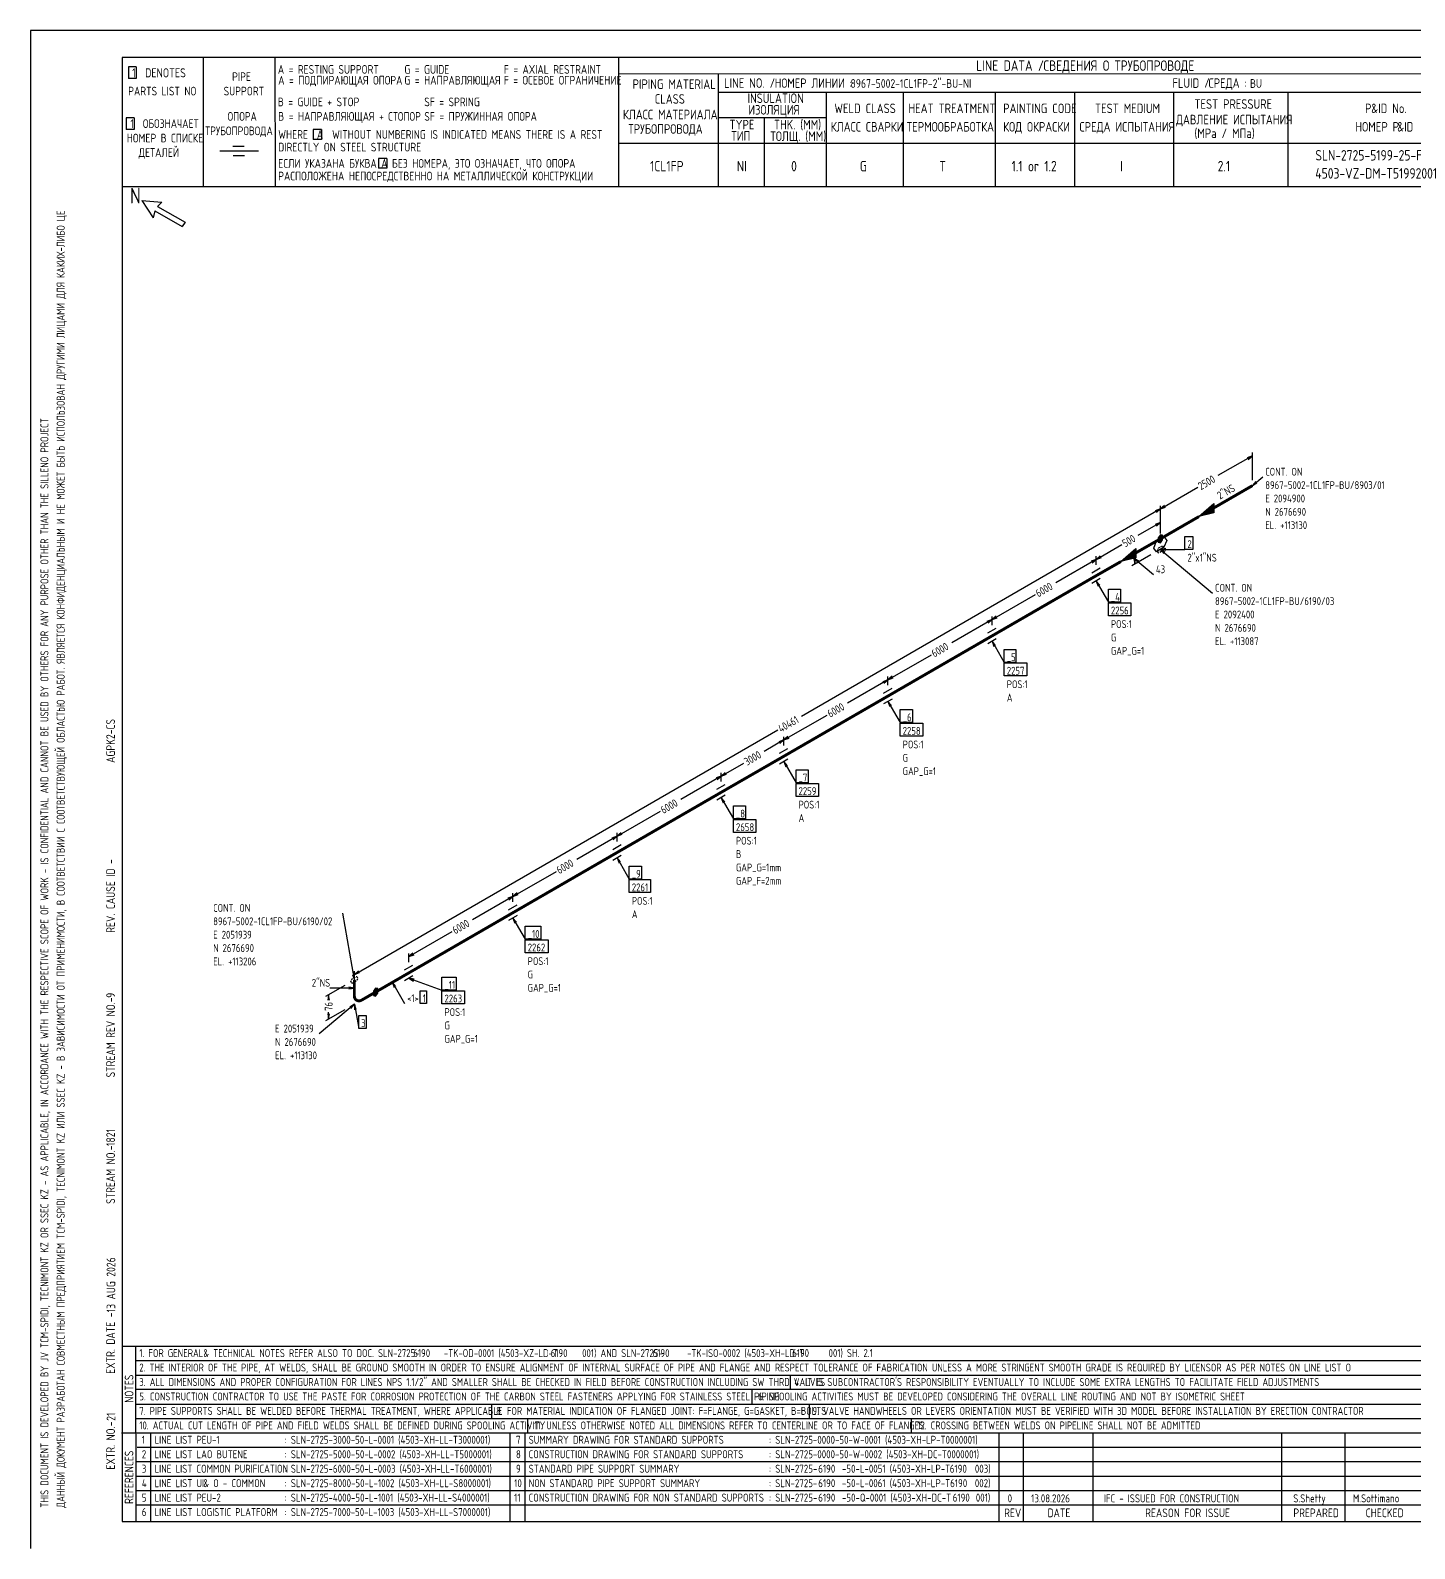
# Model space of a CAD drawing. Extents: x -1005 to 594, y -998 to 420.
# Drawn here: x 0 to 382.9, y 0 to 420 of the extents above; entities that cross this region are included whole.
import ezdxf

# ---------------------------------------------------------------- set-up
doc = ezdxf.new("R2010")
doc.units = 0
doc.linetypes.add('GT100', pattern=[0.8, 0.533333, -0.266667])
doc.styles.add('TTFN17', font='GOST type A')

msp = doc.modelspace()

# ---------------------------------------------------------------- linework, layer by layer
at = {"layer": 'GT_1', "flags": 128}
for points in [[(0, 420), (0, 0)], [(594, 420), (0, 420)], [(589.1, 412.5), (25.4, 412.5)], [(25.4, 412.5), (25.4, 7.5)], [(47.8, 412.5), (47.8, 376.7)], [(67.6, 412.5), (67.7, 376.7)], [(162.7, 412.5), (162.7, 376.7)], [(29.3, 409.9), (27.1, 409.9)], [(27.1, 409.9), (27.1, 406.7)], [(29.3, 409.9), (29.3, 406.7)], [(589.1, 408), (162.7, 407.9)], [(190.3, 407.8), (190.3, 376.7)], [(29.3, 406.7), (27.1, 406.7)], [(190.3, 402.9), (402.7, 402.9)], [(220.1, 402.9), (220.1, 376.7)], [(241.4, 402.9), (241.4, 376.8)], [(266.9, 402.9), (266.9, 376.7)], [(288.8, 402.9), (288.8, 376.7)], [(316.2, 402.9), (316.2, 376.7)], [(347.8, 402.9), (347.8, 376.8)], [(28.7, 395.8), (26.5, 395.8)], [(26.5, 395.8), (26.5, 392.6)], [(28.7, 395.8), (28.7, 392.6)], [(219.9, 395.8), (190.3, 395.8)], [(203, 395.8), (203, 376.7)], [(28.7, 392.6), (26.5, 392.6)], [(80.5, 392.6), (78.2, 392.6)], [(78.2, 392.6), (78.2, 389.8)], [(80.5, 392.6), (80.5, 389.8)], [(63.1, 386.6), (52.4, 386.6)], [(59.1, 387.9), (56, 387.9)], [(80.5, 389.8), (78.2, 389.8)], [(230.2, 388.7), (162.7, 388.7)], [(402.7, 388.7), (226.9, 388.7)], [(59.2, 385.3), (56.1, 385.3)], [(98.6, 384.6), (96.3, 384.6)], [(96.3, 384.6), (96.3, 381.9)], [(98.6, 384.6), (98.6, 381.9)], [(98.6, 381.9), (96.3, 381.9)], [(402.7, 376.7), (25.4, 376.7)], [(30.8, 372.9), (34, 368.1)], [(30.8, 372.9), (36.4, 372.5)], [(34.4, 370.1), (34, 368.1)], [(34.4, 370.1), (42, 365.7)], [(36.4, 372.5), (35.2, 371.3)], [(35.2, 371.3), (42.8, 366.9)], [(42.8, 366.9), (42, 365.7)], [(338.025, 295.55), (338.025, 303.2)], [(338.025, 302.3), (328.5, 296.825)], [(336.9, 301.325), (338.025, 302.3), (336.6, 301.775)], [(338.025, 294.05), (340.875, 296.45)], [(339, 295.175), (338.025, 294.05), (339.3, 294.8)], [(312.6, 287.6), (322.95, 293.6)], [(312.6, 287.6), (213.3, 230.225)], [(311.475, 286.625), (312.6, 287.6), (311.175, 287.075)], [(313.725, 288.575), (312.6, 287.6), (314.025, 288.125)], [(312.6, 282.35), (312.6, 288.5)], [(312.6, 280.85), (312.6, 288.5)], [(327.375, 287.9), (327.375, 286.55), (323.25, 285.5), (327.375, 289.1), (327.375, 286.7), (323.625, 285.725), (327.375, 289.025), (327.375, 286.925), (324.075, 285.95), (327.375, 288.8), (327.375, 287.075), (324.45, 286.25), (327.375, 288.65), (327.375, 287.225), (324.825, 286.4), (327.375, 288.5), (327.375, 287.375), (325.275, 286.7), (327.375, 288.35), (327.375, 287.6), (325.575, 286.85), (327.375, 288.125), (327.375, 287.75), (326.025, 287.15), (327.375, 287.975), (327.375, 287.9), (323.25, 285.5)], [(312.6, 283.85), (306.3, 280.25)], [(311.475, 282.875), (312.6, 283.85), (311.175, 283.325)], [(312.6, 280.85), (312.6, 284.75)], [(294.825, 273.65), (301.95, 277.775)], [(309.975, 277.85), (304.65, 274.775)], [(312.6, 279.35), (313.575, 279.95), (314.4, 278.9), (313.575, 277.025), (311.475, 275.75), (310.8, 276.8), (311.475, 278.75), (312.6, 279.35)], [(312, 278.375), (312.6, 278.225), (313.2, 279.05), (313.2, 280.325), (312.6, 280.475), (312, 279.65), (312, 278.375)], [(312, 279.6), (313.2, 279.6)], [(312, 279.4), (313.2, 279.4)], [(312, 279.2), (313.2, 279.2)], [(312, 279), (313.164, 279)], [(312, 278.8), (313.018, 278.8)], [(312, 278.6), (312.873, 278.6)], [(312, 278.4), (312.727, 278.4)], [(312.109, 279.8), (313.2, 279.8)], [(312.255, 280), (313.2, 280)], [(312.4, 280.2), (313.2, 280.2)], [(319.35, 280.025), (321.525, 280.025), (321.525, 276.425), (319.35, 276.425), (319.35, 280.025)], [(294.825, 273.65), (283.65, 267.2)], [(293.7, 272.675), (294.825, 273.65), (293.4, 273.125)], [(295.95, 274.625), (294.825, 273.65), (296.25, 274.175)], [(294.825, 272.15), (294.825, 274.55)], [(294.825, 272.15), (294.825, 274.55)], [(305.775, 275.45), (305.775, 274.1), (301.65, 273.05), (305.775, 276.65), (305.775, 274.25), (302.025, 273.275), (305.775, 276.575), (305.775, 274.475), (302.475, 273.5), (305.775, 276.35), (305.775, 274.625), (302.85, 273.8), (305.775, 276.2), (305.775, 274.775), (303.225, 273.95), (305.775, 276.05), (305.775, 274.925), (303.675, 274.25), (305.775, 275.9), (305.775, 275.15), (303.975, 274.4), (305.775, 275.675), (305.775, 275.3), (304.425, 274.7), (305.775, 275.525), (305.775, 275.45), (301.65, 273.05)], [(309.975, 274.925), (304.65, 271.85)], [(305.7, 273.725), (305.475, 275.225), (305.25, 273.725)], [(305.25, 273.8), (305.475, 272.3), (305.7, 273.8)], [(305.475, 275.225), (305.475, 273.8)], [(305.475, 272.3), (305.475, 273.8)], [(306.75, 273.05), (305.475, 273.8), (306.45, 272.675)], [(305.475, 273.8), (310.65, 269.45)], [(314.1, 276.65), (312.6, 276.425), (314.1, 276.2)], [(312.6, 276.425), (319.35, 276.425)], [(313.875, 275.675), (312.6, 276.425), (313.575, 275.3)], [(312.6, 276.425), (327, 264.35)], [(293.625, 269.975), (295.95, 271.325)], [(295.95, 268.325), (293.625, 266.975)], [(295.8, 266.525), (294.825, 267.65), (295.35, 266.225)], [(294.825, 267.65), (298.2, 261.8)], [(298.2, 265.4), (301.575, 265.4), (301.575, 261.8), (298.2, 261.8), (298.2, 265.4)], [(266.025, 257), (278.025, 263.9)], [(298.2, 261.65), (304.425, 261.65), (304.425, 258.05), (298.2, 258.05), (298.2, 261.65)], [(266.025, 257), (254.85, 250.55)], [(264.9, 256.025), (266.025, 257), (264.6, 256.475)], [(267.15, 257.975), (266.025, 257), (267.45, 257.525)], [(266.025, 255.5), (266.025, 257.9)], [(266.025, 255.5), (266.025, 257.9)], [(264.825, 253.325), (267.15, 254.675)], [(267.15, 251.675), (264.825, 250.325)], [(267, 249.875), (266.025, 251), (266.55, 249.575)], [(266.025, 251), (269.4, 245.15)], [(269.4, 248.75), (272.625, 248.75), (272.625, 245.15), (269.4, 245.15), (269.4, 248.75)], [(237.225, 240.35), (249.225, 247.25)], [(269.4, 245), (275.625, 245), (275.625, 241.4), (269.4, 241.4), (269.4, 245)], [(237.225, 240.35), (226.05, 233.9)], [(236.1, 239.375), (237.225, 240.35), (235.8, 239.825)], [(238.35, 241.325), (237.225, 240.35), (238.65, 240.875)], [(237.225, 238.85), (237.225, 241.25)], [(237.225, 238.85), (237.225, 241.25)], [(236.025, 236.675), (238.35, 238.025)], [(238.35, 235.025), (236.025, 233.675)], [(238.2, 233.225), (237.225, 234.35), (237.75, 232.925)], [(237.225, 234.35), (240.6, 228.5)], [(240.6, 232.1), (243.975, 232.1), (243.975, 228.5), (240.6, 228.5), (240.6, 232.1)], [(208.425, 223.7), (220.425, 230.6)], [(240.6, 228.35), (246.825, 228.35), (246.825, 224.75), (240.6, 224.75), (240.6, 228.35)], [(89.625, 158.825), (206.775, 226.475)], [(208.425, 223.7), (202.95, 220.55)], [(207.3, 222.725), (208.425, 223.7), (207, 223.175)], [(209.55, 224.675), (208.425, 223.7), (209.85, 224.225)], [(208.425, 222.2), (208.425, 224.6)], [(208.425, 222.2), (208.425, 224.6)], [(207.225, 220.025), (209.55, 221.375)], [(191.1, 213.725), (197.4, 217.325)], [(192.225, 214.7), (191.1, 213.725), (192.525, 214.25)], [(191.1, 212.225), (191.1, 214.625)], [(191.1, 212.225), (191.1, 214.625)], [(209.55, 218.375), (207.225, 217.025)], [(209.4, 216.575), (208.425, 217.7), (208.95, 216.275)], [(208.425, 217.7), (211.8, 211.85)], [(211.8, 215.45), (215.175, 215.45), (215.175, 211.85), (211.8, 211.85), (211.8, 215.45)], [(191.1, 213.725), (179.925, 207.275)], [(189.975, 212.75), (191.1, 213.725), (189.675, 213.2)], [(189.9, 210.05), (192.225, 211.4)], [(211.8, 211.7), (218.025, 211.7), (218.025, 208.1), (211.8, 208.1), (211.8, 211.7)], [(192.225, 208.4), (189.9, 207.05)], [(192.075, 206.6), (191.1, 207.725), (191.625, 206.3)], [(191.1, 207.725), (194.475, 201.875)], [(162.3, 197.075), (174.3, 203.975)], [(194.475, 205.475), (197.85, 205.475), (197.85, 201.875), (194.475, 201.875), (194.475, 205.475)], [(194.475, 201.725), (200.7, 201.725), (200.7, 198.125), (194.475, 198.125), (194.475, 201.725)], [(163.425, 198.05), (162.3, 197.075), (163.725, 197.6)], [(162.3, 195.575), (162.3, 197.975)], [(162.3, 195.575), (162.3, 197.975)], [(162.3, 197.075), (151.125, 190.625)], [(161.175, 196.1), (162.3, 197.075), (160.875, 196.55)], [(161.1, 193.4), (163.425, 194.75)], [(163.425, 191.75), (161.1, 190.4)], [(163.275, 189.95), (162.3, 191.075), (162.825, 189.65)], [(162.3, 191.075), (165.675, 185.225)], [(133.5, 180.425), (145.5, 187.325)], [(165.675, 188.825), (169.05, 188.825), (169.05, 185.225), (165.675, 185.225), (165.675, 188.825)], [(165.675, 185.075), (171.525, 185.075), (171.525, 181.475), (165.675, 181.475), (165.675, 185.075)], [(134.625, 181.4), (133.5, 180.425), (134.925, 180.95)], [(133.5, 178.925), (133.5, 181.325)], [(133.5, 178.925), (133.5, 181.325)], [(133.5, 180.425), (122.325, 173.975)], [(132.375, 179.45), (133.5, 180.425), (132.075, 179.9)], [(132.3, 176.75), (134.625, 178.1)], [(89.625, 157.325), (86.4, 175.775)], [(134.625, 175.1), (132.3, 173.75)], [(134.475, 173.3), (133.5, 174.425), (134.025, 173)], [(133.5, 174.425), (136.875, 168.575)], [(104.7, 163.775), (116.7, 170.675)], [(136.875, 172.175), (141.225, 172.175), (141.225, 168.575), (136.875, 168.575), (136.875, 172.175)], [(136.875, 168.425), (143.25, 168.425), (143.25, 164.825), (136.875, 164.825), (136.875, 168.425)], [(105.825, 164.75), (104.7, 163.775), (106.125, 164.3)], [(104.7, 162.275), (104.7, 164.675)], [(90.75, 159.8), (89.625, 158.825), (91.05, 159.35)], [(89.625, 153.575), (89.625, 159.725)], [(103.5, 160.1), (105.825, 161.45)], [(87, 155.825), (81.675, 152.75)], [(89.1, 158.75), (89.625, 157.325), (89.625, 158.825)], [(101.1, 155.525), (100.125, 156.65), (100.65, 155.225)], [(100.125, 156.65), (103.5, 150.8)], [(105.825, 158.45), (103.5, 157.1)], [(106.2, 157.55), (104.7, 157.775), (105.975, 157.025)], [(104.7, 157.775), (113.85, 154.475)], [(113.85, 158.075), (117.75, 158.075), (117.75, 154.475), (113.85, 154.475), (113.85, 158.075)], [(82.725, 151.7), (82.5, 153.2), (82.275, 151.7)], [(82.5, 153.2), (82.5, 152.225)], [(89.625, 155.075), (82.875, 155.075)], [(88.125, 154.85), (89.625, 155.075), (88.125, 155.3)], [(94.875, 152.975), (95.475, 152.825), (96.075, 153.65), (96.075, 154.925), (95.475, 155.075), (94.875, 154.25), (94.875, 152.975)], [(94.875, 154.2), (96.075, 154.2)], [(94.875, 154), (96.075, 154)], [(94.875, 153.8), (96.075, 153.8)], [(94.875, 153.6), (96.039, 153.6)], [(94.875, 153.4), (95.893, 153.4)], [(94.875, 153.2), (95.748, 153.2)], [(94.875, 153), (95.602, 153)], [(94.984, 154.4), (96.075, 154.4)], [(95.129, 154.6), (96.075, 154.6)], [(95.275, 154.8), (96.075, 154.8)], [(107.85, 154.325), (109.575, 154.325), (109.575, 150.8), (107.85, 150.8), (107.85, 154.325)], [(113.85, 154.325), (120.075, 154.325), (120.075, 150.725), (113.85, 150.725), (113.85, 154.325)], [(89.625, 150.575), (79.875, 142.4)], [(87, 149.075), (81.675, 146)], [(82.275, 147.95), (82.5, 146.45), (82.725, 147.95)], [(82.5, 146.45), (82.5, 148.4)], [(88.65, 149.45), (89.625, 150.575), (88.35, 149.825)], [(90.15, 149.15), (89.625, 150.575), (89.625, 149.075)], [(89.625, 150.575), (90.825, 143.9)], [(90.825, 147.5), (92.85, 147.5), (92.85, 143.9), (90.825, 143.9), (90.825, 147.5)], [(25.3, 56), (402.7, 56)], [(29.1, 56), (29.2, 7.5)], [(29.1, 52), (402.7, 52)], [(29.1, 48), (402.7, 48)], [(210.2, 48), (210.2, 44)], [(402.7, 44), (29.1, 44)], [(199.6, 44), (199.6, 40)], [(29.2, 40), (402.7, 40)], [(127.6, 40), (127.6, 36)], [(215.4, 40), (215.4, 36)], [(29.1, 36), (402.7, 36)], [(137.5, 36), (137.5, 32)], [(243.6, 36), (243.6, 32)], [(25.2, 32), (402.7, 32)], [(33.2, 32), (33.2, 7.6)], [(132.6, 32), (132.6, 7.6)], [(136.8, 32), (136.8, 7.6)], [(267.9, 32), (267.9, 7.5)], [(274.6, 32), (274.6, 7.5)], [(293.9, 32), (293.9, 7.5)], [(346.1, 32), (346.1, 7.5)], [(363.6, 32), (363.6, 7.5)], [(402.7, 28), (29.5, 28)], [(402.7, 24), (29.1, 24)], [(402.7, 20), (29.1, 20)], [(402.7, 16), (29.1, 16)], [(402.7, 12), (29.2, 12)], [(25.4, 7.5), (589.1, 7.5)], [(0, 0), (0, 0)]]:
    msp.add_lwpolyline(points, dxfattribs=at)
at = {"layer": 'GT_1', "const_width": 0.8, "flags": 128}
for points in [[(338.025, 294.05), (327.375, 287.9)], [(323.25, 285.5), (312.6, 279.35)], [(312.6, 279.35), (305.775, 275.45)], [(301.65, 273.05), (294.825, 269.15)], [(294.825, 269.15), (266.025, 252.5)], [(266.025, 252.5), (237.225, 235.85)], [(237.225, 235.85), (208.425, 219.2)], [(208.425, 219.2), (191.1, 209.225)], [(191.1, 209.225), (162.3, 192.575)], [(162.3, 192.575), (133.5, 175.925)], [(133.5, 175.925), (104.7, 159.275)], [(104.7, 159.275), (95.475, 153.95)], [(89.625, 152.825), (89.625, 157.325)], [(95.475, 153.95), (91.575, 151.7)]]:
    msp.add_lwpolyline(points, dxfattribs=at)
at = {"layer": 'GT_1', "linetype": 'GT100', "flags": 128}
for points in [[(313.2, 276.125), (313.575, 276.95), (313.2, 277.4), (312, 276.725), (311.625, 275.9), (312, 275.45), (313.2, 276.125)], [(90.225, 158.3), (90.6, 157.85), (90.225, 157.025), (89.025, 156.35), (88.65, 156.8), (89.025, 157.625), (90.225, 158.3)]]:
    msp.add_lwpolyline(points, dxfattribs=at)
at = {"layer": 'GT_1', "const_width": 0.8, "flags": 128}
msp.add_lwpolyline([(91.575, 151.7, -0.577127), (89.625, 152.825)], format="xyb", dxfattribs=at)

# ---------------------------------------------------------------- texts
at = {"layer": 'GT_1', "style": 'TTFN17'}
for s, height, p in [('LINE DATA /', 2.8875, (261.633, 408.8)), ('СВЕДЕНИЯ О ТРУБОПРОВОДЕ', 2.8875, (280.233, 408.8)), (' 1  DENOTES', 2.5025, (26.875, 407)), (' PIPE', 2.4062, (54.561, 406)), ('A = RESTING SUPPORT', 2.40625, (68.461, 408)), ('A = ПОДПИРАЮЩАЯ ОПОРА', 2.40625, (68.561, 405)), ('G = GUIDE', 2.4062, (103.461, 408)), ('G = НАПРАВЛЯЮЩАЯ', 2.40625, (103.461, 405)), ('F = AXIAL RESTRAINT', 2.40625, (130.961, 408)), ('F = ОСЕВОЕ ОГРАНИЧЕНИЕ', 2.40625, (130.961, 405)), ('PARTS LIST NO', 2.40625, (27.061, 402)), ('SUPPORT', 2.4062, (53.461, 402)), ('PIPING MATERIAL', 2.64687, (166.597, 403.8)), ('LINE NO. /', 2.6469, (191.897, 404.1)), ('НОМЕР ЛИНИИ :', 2.59875, (205.89, 404.1)), ('8967-5002-1CL1FP-2"-BU-NI', 2.40625, (226.861, 404.1)), ('FLUID /', 2.6469, (315.897, 404.1)), ('СРЕДА :', 2.6469, (325.897, 404.1)), ('BU', 2.4062, (337.361, 404.1)), ('B = GUIDE + STOP', 2.40625, (68.461, 399)), ('SF = SPRING', 2.40625, (108.961, 399)), ('CLASS', 2.6469, (172.697, 399.7)), ('INSULATION', 2.6469, (198.397, 399.9)), ('ИЗОЛЯЦИЯ', 2.6469, (198.597, 396.7)), ('WELD CLASS', 2.6469, (222.397, 397.1)), ('HEAT TREATMENT', 2.64687, (242.897, 397.1)), ('PAINTING CODE', 2.64687, (269.097, 397.1)), ('TEST MEDIUM', 2.64687, (294.497, 397.1)), ('TEST PRESSURE', 2.64687, (321.997, 398.3)), ('P', 2.647, (369.197, 397.1)), ('&ID No.', 2.6469, (370.908, 397.1)), (' 1  ОБОЗНАЧАЕТ', 2.40625, (26.461, 393)), ('ОПОРА', 2.4062, (54.561, 395)), ('B = НАПРАВЛЯЮЩАЯ + СТОПОР', 2.40625, (68.561, 395)), ('SF = ПРУЖИННАЯ ОПОРА', 2.40625, (108.961, 395)), ('КЛАСС МАТЕРИАЛА', 2.64687, (163.897, 395.4)), ('TYPE', 2.6469, (193.397, 392.6)), ('THK. (MM)', 2.6469, (205.697, 392.6)), ('ДАВЛЕНИЕ ИСПЫТАНИЯ', 2.64687, (316.897, 394)), ('НОМЕР В СПИСКЕ', 2.40625, (26.661, 389)), ('ТРУБОПРОВОДА', 2.40625, (48.361, 391)), ('WHERE  A  WITHOUT NUMBERING IS INDICATED MEANS THERE IS A REST', 2.40625, (68.561, 390)), ('ТРУБОПРОВОДА', 2.64687, (165.397, 391.4)), ('ТИП', 2.6469, (193.897, 389.5)), ('ТОЛЩ. (ММ)', 2.6469, (204.697, 389.4)), ('КЛАСС СВАРКИ', 2.64687, (221.397, 392)), ('ТЕРМООБРАБОТКА', 2.64687, (242.397, 392)), ('КОД ОКРАСКИ', 2.64687, (269.097, 392)), ('СРЕДА ИСПЫТАНИЯ', 2.64687, (290.197, 392)), ('(MPa / МПа)', 2.64687, (321.997, 390.2)), ('НОМЕР P', 2.6469, (366.497, 392)), ('&ID', 2.6469, (378.097, 392)), ('ДЕТАЛЕЙ', 2.4062, (29.961, 385)), ('DIRECTLY ON STEEL STRUCTURE', 2.40625, (68.561, 386.5)), ('SLN-2725-5199-25-F-2001', 2.8875, (355.433, 384)), ('ЕСЛИ УКАЗАНА БУКВА A БЕЗ НОМЕРА, ЭТО ОЗНАЧАЕТ, ЧТО ОПОРА', 2.40625, (68.561, 382)), ('1CL1FP', 2.8875, (171.433, 381)), ('NI', 2.8875, (195.433, 381)), ('0', 2.888, (210.433, 381)), ('G', 2.888, (229.433, 381)), ('T', 2.888, (251.433, 381)), ('1.1 or 1.2', 2.8875, (271.433, 381)), ('I', 2.888, (301.433, 381)), ('2.1', 2.8875, (328.433, 381)), ('РАСПОЛОЖЕНА НЕПОСРЕДСТВЕННО НА МЕТАЛЛИЧЕСКОЙ КОНСТРУКЦИИ', 2.40625, (68.561, 378.5)), ('4503-VZ-DM-T51992001', 2.8875, (355.433, 379)), ('N', 4.331, (27.55, 372.1)), ('CONT. ON', 2.1656, (341.575, 296.825)), ('8967-5002-1CL1FP-BU/8903/01', 2.16562, (341.575, 293.128)), ('E 2094900', 2.1656, (341.575, 289.43)), ('N 2676690', 2.1656, (341.575, 285.733)), ('EL. +113130', 2.16562, (341.575, 282.035)), ('2', 2.166, (320.05, 276.8)), ('2"x1"NS', 2.1656, (320.05, 273.05)), ('43', 2.1656, (311.35, 269.825)), ('CONT. ON', 2.1656, (327.7, 264.725)), ('_4', 2.1656, (298.9, 262.175)), ('2256', 2.1656, (298.9, 258.425)), ('8967-5002-1CL1FP-BU/6190/03', 2.16562, (327.7, 261.028)), ('POS:1', 2.1656, (298.9, 254.675)), ('E 2092400', 2.1656, (327.7, 257.33)), ('G', 2.166, (298.9, 250.978)), ('N 2676690', 2.1656, (327.7, 253.633)), ('EL. +113087', 2.16562, (327.7, 249.935)), ('GAP_G=1', 2.1656, (298.9, 247.28)), ('_5', 2.1656, (270.1, 245.525)), ('2257', 2.1656, (270.1, 241.775)), ('POS:1', 2.1656, (270.1, 238.025)), ('A', 2.166, (270.1, 234.328)), ('_6', 2.1656, (241.3, 228.875)), ('2258', 2.1656, (241.3, 225.125)), ('POS:1', 2.1656, (241.3, 221.375)), ('G', 2.166, (241.3, 217.678)), ('_7', 2.1656, (212.5, 212.225)), ('GAP_G=1', 2.1656, (241.3, 213.98)), ('2259', 2.1656, (212.5, 208.475)), ('POS:1', 2.1656, (212.5, 204.725)), ('_8', 2.1656, (195.175, 202.25)), ('A', 2.166, (212.5, 201.028)), ('2658', 2.1656, (195.175, 198.5)), ('POS:1', 2.1656, (195.175, 194.75)), ('B', 2.166, (195.175, 191.053)), ('GAP_G=1mm', 2.1656, (195.175, 187.355)), ('_9', 2.1656, (166.375, 185.6)), ('GAP_F=2mm', 2.1656, (195.175, 183.658)), ('2261', 2.1656, (166.375, 181.85)), ('CONT. ON', 2.1656, (50.563, 176.15)), ('A', 2.166, (166.375, 174.403)), ('POS:1', 2.1656, (166.375, 178.1)), ('8967-5002-1CL1FP-BU/6190/02', 2.16562, (50.563, 172.453)), ('E 2051939', 2.1656, (50.563, 168.755)), ('_10', 2.1656, (137.575, 168.95)), ('N 2676690', 2.1656, (50.563, 165.058)), ('2262', 2.1656, (137.575, 165.2)), ('EL. +113206', 2.16562, (50.563, 161.36)), ('POS:1', 2.1656, (137.575, 161.45)), ('G', 2.166, (137.575, 157.753)), ('2"NS', 2.1656, (77.847, 155.45)), ('_11', 2.1656, (114.55, 154.85)), ('GAP_G=1', 2.1656, (137.575, 154.055)), ('<1>', 2.1656, (104.2, 151.175)), ('1', 2.166, (108.558, 151.175)), ('2263', 2.1656, (114.55, 151.1)), ('POS:1', 2.1656, (114.55, 147.35)), ('E 2051939', 2.1656, (67.69, 142.775)), ('3', 2.166, (91.525, 144.275)), ('G', 2.166, (114.55, 143.653)), ('N 2676690', 2.1656, (67.69, 139.078)), ('GAP_G=1', 2.1656, (114.55, 139.955)), ('EL. +113130', 2.16562, (67.69, 135.38)), ('1. FOR GENERAL', 2.18487, (30.128, 53)), ('& TECHNICAL NOTES REFER ALSO TO DOC. SLN-2725-      -TK-OD-0001 (4503-XZ-LD-T      001) AND SLN-2725-      -TK-ISO-0002 (4503-XH-LD-T      001) SH. 2.1', 2.18487, (47.868, 53)), ('6190', 2.1849, (105.928, 53)), ('6190', 2.1849, (143.928, 53)), ('6190', 2.1849, (172.128, 53)), ('6190', 2.1849, (210.728, 53)), ('2. THE INTERIOR OF THE PIPE, AT WELDS, SHALL BE GROUND SMOOTH IN ORDER TO ENSURE ALIGNMENT OF INTERNAL SURFACE OF PIPE AND FLANGE AND RESPECT TOLERANCE OF FABRICATION UNLESS A MORE STRINGENT SMOOTH GRADE IS REQUIRED BY LICENSOR AS PER NOTES ON LINE LIST O', 2.18487, (30.128, 49)), ('3. ALL DIMENSIONS AND PROPER CONFIGURATION FOR LINES NPS 1.1/2" AND SMALLER SHALL BE CHECKED IN FIELD BEFORE CONSTRUCTION INCLUDING SW THRD VALVES', 2.18487, (30.128, 45)), ("4. IT IS SUBCONTRACTOR'S RESPONSIBILITY EVENTUALLY TO INCLUDE SOME EXTRA LENGTHS TO FACILITATE FIELD ADJUSTMENTS", 2.18487, (211.328, 45)), ('5. CONSTRUCTION CONTRACTOR TO USE THE PASTE FOR CORROSION PROTECTION OF THE CARBON STEEL FASTENERS APPLYING FOR STAINLESS STEEL PIPING', 2.18487, (30.128, 41)), ('6. SPOOLING ACTIVITIES MUST BE DEVELOPED CONSIDERING THE OVERALL LINE ROUTING AND NOT BY ISOMETRIC SHEET', 2.18487, (201.328, 41)), ('7. PIPE SUPPORTS SHALL BE WELDED BEFORE THERMAL TREATMENT, WHERE APPLICABLE', 2.18487, (30.128, 37)), ('8. FOR MATERIAL INDICATION OF FLANGED JOINT: F=FLANGE, G=GASKET, B=BOLTS', 2.18487, (128.828, 37)), ('9. VALVE HANDWHEELS OR LEVERS ORIENTATION MUST BE VERIFIED WITH 3D MODEL BEFORE INSTALLATION BY ERECTION CONTRACTOR', 2.18487, (216.328, 37)), ('10. ACTUAL CUT LENGTH OF PIPE AND FIELD WELDS SHALL BE DEFINED DURING SPOOLING ACTIVITY', 2.18487, (30.128, 33)), ('11. UNLESS OTHERWISE NOTED ALL DIMENSIONS REFER TO CENTERLINE OR TO FACE OF FLANGES', 2.18487, (139.328, 33)), ('12. CROSSING BETWEEN WELDS ON PIPELINE SHALL NOT BE ADMITTED', 2.18487, (245.328, 33)), ('1', 2.214, (30.832, 29)), ('LINE LIST PEU-1', 2.21375, (34.332, 29)), (': SLN-2725-3000-50-L-0001 (4503-XH-LL-T3000001)', 2.21375, (70.332, 29)), ('7', 2.214, (134.332, 29)), ('SUMMARY DRAWING FOR STANDARD SUPPORTS', 2.21375, (137.832, 29)), (': SLN-2725-0000-50-W-0001 (4503-XH-LP-T0000001)', 2.21375, (204.332, 29)), ('2', 2.214, (30.832, 25)), ('LINE LIST LAO BUTENE', 2.21375, (34.332, 25)), (': SLN-2725-5000-50-L-0002 (4503-XH-LL-T5000001)', 2.21375, (70.332, 25)), ('8', 2.214, (134.332, 25)), ('CONSTRUCTION DRAWING FOR STANDARD SUPPORTS', 2.21375, (137.832, 25)), (': SLN-2725-0000-50-W-0002 (4503-XH-DC-T0000001)', 2.21375, (204.332, 25)), ('3', 2.214, (30.832, 21)), ('LINE LIST COMMON PURIFICATION', 2.21375, (34.332, 21)), (': SLN-2725-6000-50-L-0003 (4503-XH-LL-T6000001)', 2.21375, (70.332, 21)), ('9', 2.214, (134.332, 21)), ('STANDARD PIPE SUPPORT SUMMARY', 2.21375, (137.832, 21)), (': SLN-2725-      -50-L-0051 (4503-XH-LP-T      003)', 2.21375, (204.332, 21)), ('6190', 2.2138, (217.932, 21)), ('6190', 2.2138, (254.332, 21)), ('4', 2.214, (30.832, 17)), ('LINE LIST UI', 2.21375, (34.332, 17)), ('& O - COMMON', 2.21375, (47.849, 17)), (': SLN-2725-8000-50-L-1002 (4503-XH-LL-S8000001)', 2.21375, (70.332, 17)), ('10', 2.2138, (133.832, 17)), ('NON STANDARD PIPE SUPPORT SUMMARY', 2.21375, (137.832, 17)), (': SLN-2725-      -50-L-0061 (4503-XH-LP-T      002)', 2.21375, (204.332, 17)), ('6190', 2.2138, (217.932, 17)), ('6190', 2.2138, (254.432, 17)), ('5', 2.214, (30.832, 13)), ('LINE LIST PEU-2', 2.21375, (34.332, 13)), (': SLN-2725-4000-50-L-1001 (4503-XH-LL-S4000001)', 2.21375, (70.332, 13)), ('11', 2.2138, (133.832, 13)), ('CONSTRUCTION DRAWING FOR NON STANDARD SUPPORTS', 2.21375, (137.832, 13)), (': SLN-2725-      -50-Q-0001 (4503-XH-DC-T      001)', 2.21375, (204.332, 13)), ('6190', 2.2138, (217.932, 13)), ('6190', 2.2138, (255.132, 13)), ('0', 2.214, (270.332, 12.8)), ('13.08.2026', 2.2138, (276.832, 12.8)), ('IFC - ISSUED FOR CONSTRUCTION', 2.21375, (296.932, 12.8)), ('S.Shetty', 2.2138, (349.332, 12.8)), ('M.Sottimano', 2.21375, (365.832, 12.8)), ('6', 2.214, (30.832, 9)), ('LINE LIST LOGISTIC PLATFORM', 2.21375, (34.332, 9)), (': SLN-2725-7000-50-L-1003 (4503-XH-LL-S7000001)', 2.21375, (70.332, 9)), ('REV', 2.4062, (269.361, 8.7)), ('DATE', 2.4062, (281.361, 8.7)), ('REASON FOR ISSUE', 2.40625, (308.361, 8.7)), ('PREPARED', 2.4062, (349.361, 8.7)), ('CHECKED', 2.4062, (369.361, 8.7))]:
    msp.add_text(s, height=height, dxfattribs=at).set_placement(p)
for s, height, rotation, p in [('ДАННЫЙ ДОКУМЕНТ РАЗРАБОТАН СОВМЕСТНЫМ ПРЕДПРИЯТИЕМ TCM-SPIDI, TECNIMONT KZ ИЛИ SSEC KZ - В ЗАВИСИМОСТИ ОТ ПРИМЕНИМОСТИ, В СООТВЕТСТВИИ С СООТВЕТСТВУЮЩЕЙ ОБЛАСТЬЮ РАБОТ. ЯВЛЯЕТСЯ КОНФИДЕНЦИАЛЬНЫМ И НЕ МОЖЕТ БЫТЬ ИСПОЛЬЗОВАН ДРУГИМИ ЛИЦАМИ ДЛЯ КАКИХ-ЛИБО ЦЕ', 2.21375, 90, (9.5, 11.332)), ('THIS DOCUMENT IS DEVELOPED BY JV TCM-SPIDI, TECNIMONT KZ OR SSEC KZ - AS APPLICABLE, IN ACCORDANCE WITH THE RESPECTIVE SCOPE OF WORK - IS CONFIDENTIAL AND CANNOT BE USED BY OTHERS FOR ANY PURPOSE OTHER THAN THE SILLENO PROJECT', 2.21375, 90, (5, 11.332)), ('2500', 2.1656, 30, (323.798, 292.777)), ('2"NS', 2.1656, 30, (329.078, 290.183)), ('500', 2.1656, 30, (302.805, 276.927)), ('6000', 2.1656, 30, (278.844, 263.113)), ('6000', 2.1656, 30, (250.044, 246.463)), ('6000', 2.1656, 30, (221.244, 229.813)), ('AGPK2-CS', 2.4062, 90, (23.4, 217.361)), ('40461', 2.1656, 30, (207.615, 225.668)), ('3000', 2.1656, 30, (198.248, 216.539)), ('6000', 2.1656, 30, (175.119, 203.188)), ('REV. CAUSE ID -', 2.40625, 90, (23.4, 170.361)), ('6000', 2.1656, 30, (146.319, 186.538)), ('6000', 2.1656, 30, (117.519, 169.888)), ('STREAM REV NO.-', 2.40625, 90, (23.4, 130.361)), ('9', 2.406, 90, (23.4, 152.361)), ('76', 2.1656, 90, (83.605, 148.75)), ('1821', 2.4062, 90, (23.4, 111.361)), ('STREAM NO.-', 2.40625, 90, (23.4, 95.361)), ('13 AUG 2026', 2.40625, 90, (23.5, 65.361)), ('EXTR. DATE -', 2.40625, 90, (23.4, 48.361)), ('NOTES', 2.4062, 90, (28.5, 40.361)), ('EXTR. NO.-', 2.4062, 90, (23.4, 21.861)), ('21', 2.4062, 90, (23.5, 35.361)), ('REFERENCES', 2.4062, 90, (28.5, 12.361))]:
    msp.add_text(s, height=height, rotation=rotation, dxfattribs=at).set_placement(p)

doc.saveas('drawing.dxf')
